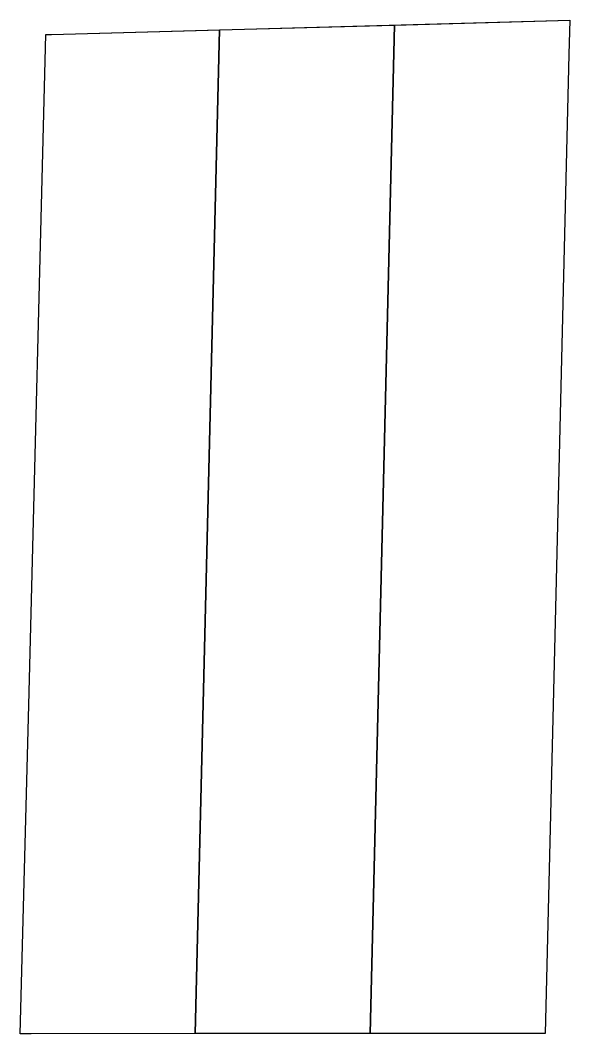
# Model space of a CAD drawing. Header units: feet. Extents: x 0 to 134, y 0 to 247.
import ezdxf

# ---------------------------------------------------------------- set-up
doc = ezdxf.new("R2010")
doc.units = ezdxf.units.FT
doc.layers.add('LOTS', color=3, linetype='Continuous')
doc.layers.add('PARCEL', color=5, linetype='Continuous')

msp = doc.modelspace()

# ---------------------------------------------------------------- linework, layer by layer
at = {"layer": 'LOTS'}
for points in [[(2.65, 0), (0, 0), (0, 0), (2.06, 80.17), (6.26, 243.82), (7.61, 243.86), (48.67, 244.98), (42.74, 0.02), (2.65, 0)], [(42.74, 0.02), (48.67, 244.98), (91.43, 246.14), (85.47, 0.03), (42.74, 0.02)], [(85.47, 0.03), (91.43, 246.14), (134.19, 247.3), (133.99, 238.95), (130.15, 80.22), (128.21, 0.05), (85.47, 0.03)]]:
    msp.add_lwpolyline(points, close=True, dxfattribs=at)
at = {"layer": 'PARCEL'}
msp.add_lwpolyline([(128.21, 0.05), (2.65, 0), (0, 0), (2.06, 80.17), (6.26, 243.82), (7.61, 243.86), (134.19, 247.3), (133.99, 238.95), (130.15, 80.22), (128.21, 0.05)], close=True, dxfattribs=at)

doc.saveas('drawing.dxf')
